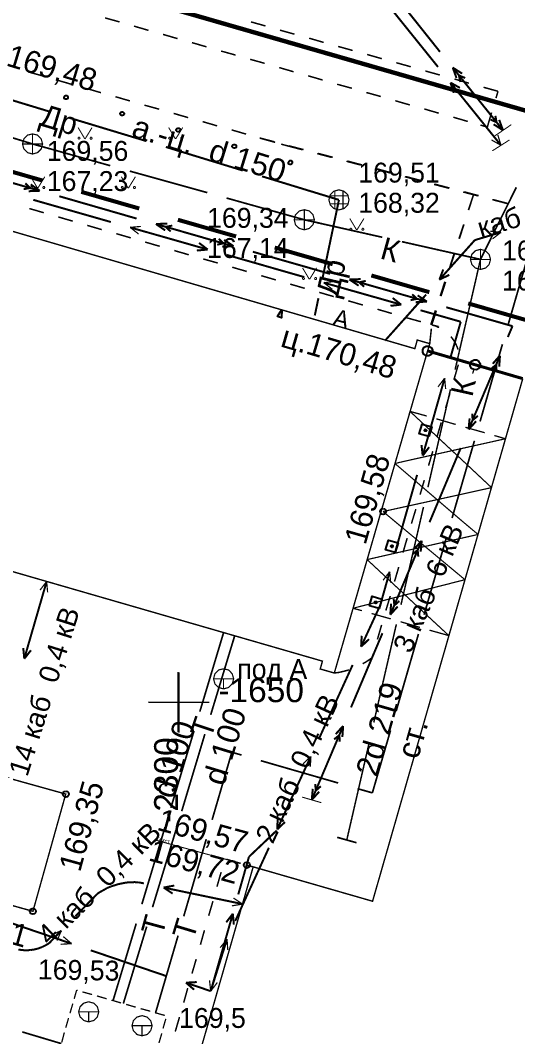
# Model space of a CAD drawing. Extents: x -2634 to -2115, y -2142 to -1393.
# Drawn here: x -2307.8 to -2283.1, y -1666.6 to -1616.1 of the extents above; entities that cross this region are included whole.
import ezdxf

# ---------------------------------------------------------------- set-up
doc = ezdxf.new("R2010")
doc.units = 0
doc.header["$MEASUREMENT"] = 0
for name, color, linetype in [('500_Геодез-Пункты_гео', 7, 'Continuous'), ('500_Дополн-Бордюры__п', 7, 'Continuous'), ('500_Линии_-Электрокаб', 7, 'Continuous'), ('500_Объект-Опоры', 7, 'Continuous'), ('500_Огражд-Ограждения', 7, 'Continuous'), ('500_Растит-Газоны__са', 7, 'Continuous'), ('500_Растит-Кустарник_', 7, 'Continuous'), ('500_Рельеф-Высотные_о', 7, 'Continuous'), ('500_Строен-Дополнения', 7, 'Continuous'), ('500_Строен-Здания', 7, 'Continuous'), ('500_Строен-Отмостка_з', 7, 'Continuous'), ('500_Трубоп-Канализаци', 7, 'Continuous'), ('500_Трубоп-Смотровые_', 7, 'Continuous'), ('500_Трубоп-Сооружения', 7, 'Continuous'), ('500_Трубоп-Теплосети', 7, 'Continuous'), ('ЗАЯВКИ-Условные_з', 7, 'Continuous'), ('Красные_ли-Красные_ли', 7, 'Continuous'), ('Красные_ли-Линии_регу', 7, 'Continuous')]:
    doc.layers.add(name, color=color, linetype=linetype)
doc.styles.add('TARIAL', font='Arial')

# ---------------------------------------------------------------- blocks, each defined once
blk = doc.blocks.new('block_25')
at = {"layer": '500_Растит-Газоны__са', "color": 0, "const_width": 0.05}
for points in [[(2.35, 3.02), (2.69, 2.45)], [(2.7, 2.45), (3.05, 3.02)], [(0, 0.57), (0.34, 0)], [(0.35, 0), (0.7, 0.57)]]:
    blk.add_lwpolyline(points, dxfattribs=at)
for points in [[(2.4, 2.54), (2.42, 2.53), (2.44, 2.51), (2.45, 2.49), (2.44, 2.46), (2.42, 2.45), (2.4, 2.44), (2.37, 2.45), (2.36, 2.46), (2.35, 2.49), (2.36, 2.51), (2.37, 2.53)], [(3, 2.54), (3.02, 2.53), (3.04, 2.51), (3.05, 2.49), (3.04, 2.46), (3.02, 2.44), (3, 2.44), (2.97, 2.44), (2.96, 2.46), (2.95, 2.49), (2.96, 2.51), (2.97, 2.53)], [(0.05, 0.09), (0.07, 0.08), (0.09, 0.06), (0.1, 0.04), (0.09, 0.01), (0.07, 0), (0.05, -0.01), (0.02, 0), (0.01, 0.01), (0, 0.04), (0.01, 0.06), (0.02, 0.08)], [(0.65, 0.09), (0.68, 0.08), (0.69, 0.06), (0.7, 0.04), (0.69, 0.01), (0.68, -0.01), (0.65, -0.01), (0.63, -0.01), (0.61, 0.01), (0.6, 0.04), (0.61, 0.06), (0.63, 0.08)]]:
    blk.add_lwpolyline(points, close=True, dxfattribs=at)

msp = doc.modelspace()

# ---------------------------------------------------------------- linework, layer by layer
at = {"layer": '500_Геодез-Пункты_гео', "color": 94, "const_width": 0.065}
for points in [[(-2299.95, -1648.51), (-2299.95, -1651.51)], [(-2301.45, -1650.01), (-2298.45, -1650.01)]]:
    msp.add_lwpolyline(points, dxfattribs=at)
at = {"layer": '500_Дополн-Бордюры__п', "color": 1, "const_width": 0.075}
for points in [[(-2303.63, -1615.97), (-2302.91, -1616.17)], [(-2302.19, -1616.38), (-2301.47, -1616.59)], [(-2295.66, -1616.37), (-2296.38, -1616.17)], [(-2300.75, -1616.79), (-2300.03, -1617)], [(-2294.22, -1616.78), (-2294.94, -1616.58)], [(-2299.31, -1617.2), (-2298.59, -1617.41)], [(-2292.77, -1617.19), (-2293.49, -1616.98)], [(-2291.33, -1617.59), (-2292.05, -1617.39)], [(-2297.86, -1617.62), (-2297.14, -1617.82)], [(-2289.88, -1618), (-2290.61, -1617.79)], [(-2296.42, -1618.03), (-2295.7, -1618.23)], [(-2294.98, -1618.44), (-2294.26, -1618.65)], [(-2288.44, -1618.4), (-2289.16, -1618.2)], [(-2307.43, -1618.66), (-2306.71, -1618.86)], [(-2293.54, -1618.85), (-2292.82, -1619.06)], [(-2287, -1618.81), (-2287.72, -1618.61)], [(-2305.99, -1619.07), (-2305.27, -1619.28)], [(-2292.1, -1619.27), (-2291.37, -1619.47)], [(-2285.55, -1619.22), (-2286.27, -1619.01)], [(-2284.11, -1619.62), (-2284.83, -1619.42)], [(-2304.55, -1619.48), (-2303.83, -1619.69)], [(-2303.11, -1619.89), (-2302.39, -1620.1)], [(-2290.65, -1619.68), (-2289.93, -1619.88)], [(-2284.21, -1619.96), (-2284.11, -1619.62)], [(-2284.11, -1619.62), (-2284.21, -1619.96)], [(-2301.67, -1620.31), (-2300.94, -1620.51)], [(-2289.21, -1620.09), (-2288.49, -1620.3)], [(-2300.22, -1620.72), (-2299.5, -1620.93)], [(-2287.77, -1620.5), (-2287.05, -1620.71)], [(-2286.33, -1620.91), (-2285.61, -1621.12)], [(-2284.64, -1621.4), (-2284.43, -1620.68)], [(-2298.78, -1621.13), (-2298.06, -1621.34)], [(-2284.64, -1621.4), (-2284.98, -1621.3)], [(-2284.88, -1621.33), (-2284.64, -1621.4)], [(-2297.34, -1621.54), (-2296.62, -1621.75)], [(-2295.95, -1621.94), (-2295.22, -1622.13)], [(-2295.9, -1621.96), (-2295.18, -1622.16)], [(-2294.54, -1622.34), (-2294.88, -1622.25)], [(-2294.54, -1622.34), (-2293.82, -1622.53)], [(-2294.5, -1622.33), (-2293.77, -1622.52)], [(-2293.09, -1622.72), (-2292.37, -1622.91)], [(-2293.04, -1622.71), (-2292.32, -1622.9)], [(-2291.64, -1623.1), (-2290.92, -1623.29)], [(-2291.59, -1623.09), (-2290.87, -1623.28)], [(-2290.19, -1623.48), (-2289.47, -1623.68)], [(-2290.14, -1623.47), (-2289.42, -1623.67)], [(-2288.74, -1623.87), (-2288.01, -1624.06)], [(-2288.69, -1623.86), (-2287.97, -1624.05)], [(-2287.29, -1624.25), (-2286.56, -1624.44)], [(-2287.24, -1624.24), (-2286.52, -1624.43)], [(-2285.84, -1624.63), (-2285.11, -1624.82)], [(-2285.79, -1624.62), (-2285.07, -1624.81)], [(-2285.58, -1625.53), (-2285.34, -1624.81)], [(-2285.57, -1625.53), (-2285.34, -1624.81)], [(-2285.32, -1624.75), (-2285.43, -1625.08)], [(-2285.32, -1624.75), (-2285.43, -1625.08)], [(-2284.39, -1625.01), (-2283.66, -1625.2)], [(-2284.34, -1625.01), (-2283.62, -1625.2)], [(-2306.67, -1625.66), (-2307.39, -1625.45)], [(-2305.23, -1626.08), (-2305.95, -1625.87)], [(-2303.79, -1626.5), (-2304.51, -1626.29)], [(-2286.05, -1626.95), (-2285.81, -1626.24)], [(-2286.03, -1626.96), (-2285.8, -1626.24)], [(-2302.35, -1626.91), (-2303.07, -1626.7)], [(-2300.91, -1627.33), (-2301.63, -1627.12)], [(-2299.47, -1627.75), (-2300.19, -1627.54)], [(-2298.03, -1628.16), (-2298.75, -1627.96)], [(-2286.51, -1628.38), (-2286.28, -1627.66)], [(-2286.49, -1628.38), (-2286.26, -1627.67)], [(-2296.59, -1628.58), (-2297.31, -1628.37)], [(-2295.15, -1629), (-2295.87, -1628.79)], [(-2293.71, -1629.42), (-2294.43, -1629.21)], [(-2286.98, -1629.8), (-2286.75, -1629.09)], [(-2286.94, -1629.81), (-2286.71, -1629.1)], [(-2292.27, -1629.83), (-2292.99, -1629.62)], [(-2290.82, -1630.25), (-2291.55, -1630.04)], [(-2289.38, -1630.67), (-2290.1, -1630.46)], [(-2287.45, -1631.23), (-2287.22, -1630.51)], [(-2287.4, -1631.24), (-2287.17, -1630.53)], [(-2287.94, -1631.08), (-2288.66, -1630.88)], [(-2287.5, -1632.17), (-2287.42, -1631.42)], [(-2287.39, -1631.24), (-2287.4, -1631.24)], [(-2287.4, -1631.24), (-2287.06, -1631.32)], [(-2287.19, -1631.3), (-2287.39, -1631.24)], [(-2287.04, -1631.37), (-2287.19, -1631.3)], [(-2286.4, -1631.88), (-2286.45, -1631.82)], [(-2286.28, -1632.05), (-2286.4, -1631.88)], [(-2286.19, -1632.22), (-2286.28, -1632.05)], [(-2286.11, -1632.41), (-2286.19, -1632.22)], [(-2286.09, -1632.47), (-2286.11, -1632.41)], [(-2286.29, -1633.93), (-2286.08, -1633.21)], [(-2286.71, -1635.37), (-2286.5, -1634.65)], [(-2287.14, -1636.81), (-2286.93, -1636.09)], [(-2287.56, -1638.24), (-2287.35, -1637.52)], [(-2287.98, -1639.68), (-2287.77, -1638.96)], [(-2288.41, -1641.12), (-2288.19, -1640.4)], [(-2288.83, -1642.56), (-2288.62, -1641.84)], [(-2289.25, -1644), (-2289.04, -1643.28)], [(-2289.68, -1645.44), (-2289.46, -1644.72)], [(-2290.1, -1646.88), (-2289.89, -1646.16)], [(-2290.36, -1647.78), (-2290.31, -1647.6)], [(-2290.83, -1648.09), (-2290.72, -1648.03)], [(-2290.72, -1648.03), (-2290.53, -1647.91)], [(-2290.53, -1647.91), (-2290.36, -1647.78)], [(-2292.24, -1648.55), (-2292.01, -1648.52)], [(-2292.01, -1648.52), (-2291.79, -1648.47)], [(-2291.79, -1648.47), (-2291.56, -1648.41)], [(-2291.56, -1648.41), (-2291.51, -1648.39)], [(-2297.61, -1657.81), (-2296.89, -1658.02)], [(-2296.27, -1658.19), (-2296.61, -1658.1)], [(-2298.07, -1659.18), (-2297.86, -1658.45)], [(-2298.48, -1660.62), (-2298.27, -1659.9)], [(-2298.89, -1662.06), (-2298.69, -1661.34)], [(-2299.31, -1663.5), (-2299.1, -1662.78)], [(-2299.72, -1664.94), (-2299.52, -1664.22)], [(-2300.14, -1666.38), (-2299.93, -1665.66)]]:
    msp.add_lwpolyline(points, dxfattribs=at)
at = {"layer": '500_Линии_-Электрокаб', "color": 12, "const_width": 0.1}
for points in [[(-2286.99, -1617.66), (-2289.48, -1614.53)], [(-2283.86, -1621.56), (-2286.36, -1618.44)], [(-2286.17, -1618.96), (-2286.36, -1618.44)], [(-2285.89, -1618.74), (-2286.36, -1618.44)], [(-2285.98, -1619.16), (-2286.05, -1618.83)], [(-2285.74, -1618.96), (-2286.05, -1618.83)], [(-2284.18, -1621.16), (-2284.24, -1620.84)], [(-2284.18, -1621.16), (-2284.48, -1621.03)], [(-2283.86, -1621.56), (-2284.33, -1621.26)], [(-2283.86, -1621.56), (-2284.05, -1621.04)], [(-2306.87, -1624.57), (-2310.71, -1623.46)], [(-2307.36, -1624.43), (-2307.67, -1624.49)], [(-2307.35, -1624.43), (-2307.59, -1624.2)], [(-2306.87, -1624.57), (-2307.32, -1624.25)], [(-2306.87, -1624.57), (-2307.42, -1624.59)], [(-2302.06, -1625.95), (-2305.9, -1624.84)], [(-2300.54, -1626.2), (-2301.1, -1626.22)], [(-2297.25, -1627.33), (-2301.1, -1626.22)], [(-2300.64, -1626.54), (-2301.1, -1626.22)], [(-2300.29, -1626.3), (-2300.62, -1626.36)], [(-2300.37, -1626.59), (-2300.62, -1626.36)], [(-2297.74, -1627.18), (-2297.98, -1626.96)], [(-2297.25, -1627.32), (-2297.71, -1627.01)], [(-2297.74, -1627.18), (-2298.06, -1627.25)], [(-2297.25, -1627.33), (-2297.81, -1627.35)], [(-2292.45, -1628.7), (-2296.29, -1627.6)], [(-2290.93, -1628.96), (-2291.49, -1628.98)], [(-2287.64, -1630.08), (-2291.49, -1628.98)], [(-2291.03, -1629.29), (-2291.49, -1628.98)], [(-2290.68, -1629.05), (-2291.01, -1629.12)], [(-2290.76, -1629.34), (-2291.01, -1629.12)], [(-2288.13, -1629.94), (-2288.45, -1630.01)], [(-2288.13, -1629.94), (-2288.37, -1629.72)], [(-2287.64, -1630.08), (-2288.2, -1630.11)], [(-2287.64, -1630.08), (-2288.1, -1629.77)], [(-2283.39, -1631.3), (-2286.68, -1630.36)], [(-2283.62, -1631.84), (-2283.39, -1631.3)], [(-2285.57, -1636.44), (-2284.01, -1632.76)], [(-2284.37, -1633.17), (-2284.01, -1632.76)], [(-2284.05, -1633.31), (-2284.01, -1632.76)], [(-2284.46, -1633.43), (-2284.2, -1633.22)], [(-2284.18, -1633.55), (-2284.2, -1633.22)], [(-2285.37, -1635.97), (-2285.39, -1635.65)], [(-2285.57, -1636.44), (-2285.52, -1635.89)], [(-2285.57, -1636.44), (-2285.2, -1636.03)], [(-2285.37, -1635.98), (-2285.11, -1635.76)], [(-2287.51, -1641.05), (-2285.96, -1637.36)], [(-2289.46, -1645.65), (-2287.9, -1641.97)], [(-2288.27, -1642.38), (-2287.9, -1641.97)], [(-2287.95, -1642.52), (-2287.9, -1641.97)], [(-2288.35, -1642.64), (-2288.1, -1642.43)], [(-2288.07, -1642.76), (-2288.1, -1642.43)], [(-2289.46, -1645.65), (-2289.42, -1645.1)], [(-2289.46, -1645.65), (-2289.09, -1645.24)], [(-2289.26, -1645.18), (-2289.29, -1644.86)], [(-2289.26, -1645.19), (-2289.01, -1644.97)], [(-2291.41, -1650.26), (-2289.85, -1646.57)], [(-2293.36, -1654.86), (-2291.8, -1651.18)], [(-2292.17, -1651.59), (-2291.8, -1651.18)], [(-2291.84, -1651.73), (-2291.8, -1651.18)], [(-2292.25, -1651.85), (-2291.99, -1651.64)], [(-2291.97, -1651.97), (-2291.99, -1651.64)], [(-2293.36, -1654.86), (-2293.31, -1654.31)], [(-2293.16, -1654.39), (-2293.19, -1654.07)], [(-2293.16, -1654.4), (-2292.91, -1654.18)], [(-2293.36, -1654.86), (-2292.99, -1654.45)]]:
    msp.add_lwpolyline(points, dxfattribs=at)
at = {"layer": '500_Линии_-Электрокаб', "color": 1}
for points, const_width in [([(-2287.09, -1618.41), (-2289.6, -1615.29)], 0.1), ([(-2283.96, -1622.31), (-2286.47, -1619.19)], 0.1), ([(-2286.31, -1619.7), (-2286.47, -1619.19)], 0.1), ([(-2286, -1619.45), (-2286.47, -1619.19)], 0.1), ([(-2283.96, -1622.31), (-2284.12, -1621.79)], 0.06), ([(-2283.96, -1622.31), (-2284.43, -1622.04)], 0.06), ([(-2307.19, -1625.02), (-2303.34, -1626.12)], 0.1), ([(-2302.38, -1626.39), (-2298.53, -1627.49)], 0.1), ([(-2302.38, -1626.39), (-2301.85, -1626.34)], 0.06), ([(-2302.38, -1626.39), (-2301.96, -1626.72)], 0.06), ([(-2285.26, -1627.02), (-2287.02, -1628.99)], 0.1), ([(-2285.26, -1627.02), (-2287.02, -1628.99)], 0.1), ([(-2285.26, -1627.02), (-2287.02, -1628.99)], 0.1), ([(-2283.96, -1626.63), (-2285.26, -1627.02)], 0.1), ([(-2283.96, -1626.63), (-2285.26, -1627.02)], 0.1), ([(-2283.96, -1626.63), (-2285.26, -1627.02)], 0.1), ([(-2283.96, -1626.63), (-2284.49, -1626.58)], 0.06), ([(-2283.96, -1626.63), (-2284.49, -1626.58)], 0.06), ([(-2283.96, -1626.63), (-2284.49, -1626.58)], 0.06), ([(-2283.96, -1626.63), (-2284.38, -1626.96)], 0.06), ([(-2283.96, -1626.63), (-2284.38, -1626.96)], 0.06), ([(-2283.96, -1626.63), (-2284.38, -1626.96)], 0.06), ([(-2299.07, -1627.54), (-2298.53, -1627.49)], 0.1), ([(-2298.96, -1627.16), (-2298.53, -1627.49)], 0.1), ([(-2297.57, -1627.76), (-2293.73, -1628.86)], 0.1), ([(-2286.83, -1628.48), (-2287.02, -1628.99)], 0.1), ([(-2286.83, -1628.48), (-2287.02, -1628.99)], 0.1), ([(-2286.83, -1628.48), (-2287.02, -1628.99)], 0.1), ([(-2286.53, -1628.75), (-2287.02, -1628.99)], 0.1), ([(-2286.53, -1628.75), (-2287.02, -1628.99)], 0.1), ([(-2286.53, -1628.75), (-2287.02, -1628.99)], 0.1), ([(-2292.76, -1629.14), (-2288.92, -1630.23)], 0.1), ([(-2292.76, -1629.14), (-2292.23, -1629.08)], 0.06), ([(-2292.76, -1629.14), (-2292.34, -1629.47)], 0.06), ([(-2287.68, -1629.73), (-2289.72, -1632.02)], 0.1), ([(-2289.34, -1629.9), (-2288.92, -1630.23)], 0.1), ([(-2287.68, -1629.73), (-2288.29, -1630.41)], 0.1), ([(-2287.68, -1629.73), (-2288.29, -1630.41)], 0.1), ([(-2288.29, -1630.41), (-2287.95, -1630.04)], 0.06), ([(-2288.29, -1630.41), (-2287.95, -1630.04)], 0.06), ([(-2289.45, -1630.29), (-2288.92, -1630.23)], 0.1), ([(-2287.96, -1630.51), (-2285.96, -1631.08)], 0.1), ([(-2285.96, -1631.08), (-2286.49, -1632.93)], 0.1), ([(-2289.72, -1632.02), (-2289.39, -1631.65)], 0.06), ([(-2286.76, -1633.89), (-2287.85, -1637.74)], 0.1), ([(-2286.76, -1633.89), (-2287.09, -1634.32)], 0.06), ([(-2286.76, -1633.89), (-2286.71, -1634.43)], 0.06), ([(-2287.91, -1637.21), (-2287.85, -1637.74)], 0.1), ([(-2287.53, -1637.32), (-2287.85, -1637.74)], 0.1), ([(-2288.13, -1638.7), (-2289.22, -1642.55)], 0.1), ([(-2289.49, -1643.51), (-2289.96, -1645.18)], 0.1), ([(-2289.49, -1643.51), (-2289.82, -1643.94)], 0.06), ([(-2289.49, -1643.51), (-2289.44, -1644.05)], 0.06), ([(-2306.53, -1644), (-2307.64, -1647.84)], 0.1), ([(-2306.53, -1644), (-2306.86, -1644.43)], 0.06), ([(-2306.53, -1644), (-2306.48, -1644.54)], 0.06), ([(-2289.96, -1645.18), (-2290.91, -1647.24)], 0.1), ([(-2290.88, -1646.7), (-2290.91, -1647.24)], 0.1), ([(-2290.52, -1646.87), (-2290.91, -1647.24)], 0.1), ([(-2307.69, -1647.31), (-2307.64, -1647.84)], 0.1), ([(-2307.31, -1647.42), (-2307.64, -1647.84)], 0.1), ([(-2291.33, -1648.15), (-2292.99, -1651.79)], 0.1), ([(-2293.41, -1652.7), (-2295.08, -1656.33)], 0.1), ([(-2293.41, -1652.7), (-2293.8, -1653.07)], 0.06), ([(-2293.41, -1652.7), (-2293.44, -1653.23)], 0.06), ([(-2295.05, -1655.79), (-2295.08, -1656.33)], 0.1), ([(-2296.48, -1657.69), (-2295.1, -1656.38)], 0.1), ([(-2296.48, -1657.69), (-2295.1, -1656.38)], 0.1), ([(-2294.69, -1655.96), (-2295.08, -1656.33)], 0.1), ([(-2295.1, -1656.38), (-2295.46, -1656.73)], 0.06), ([(-2295.1, -1656.38), (-2295.46, -1656.73)], 0.06), ([(-2295.49, -1657.24), (-2297.16, -1660.88)], 0.1), ([(-2297.01, -1659.56), (-2296.48, -1657.69)], 0.1), ([(-2297.01, -1659.56), (-2296.48, -1657.69)], 0.1), ([(-2303.71, -1659.35), (-2303.89, -1659.45)], 0.1), ([(-2303.54, -1659.25), (-2303.71, -1659.35)], 0.1), ([(-2303.35, -1659.17), (-2303.54, -1659.25)], 0.1), ([(-2303.16, -1659.11), (-2303.35, -1659.17)], 0.1), ([(-2302.97, -1659.05), (-2303.16, -1659.11)], 0.1), ([(-2302.77, -1659.01), (-2302.97, -1659.05)], 0.1), ([(-2302.57, -1658.97), (-2302.77, -1659.01)], 0.1), ([(-2302.37, -1658.96), (-2302.57, -1658.97)], 0.1), ([(-2302.17, -1658.95), (-2302.37, -1658.96)], 0.1), ([(-2301.97, -1658.96), (-2302.17, -1658.95)], 0.1), ([(-2301.7, -1659.01), (-2301.97, -1658.96)], 0.1), ([(-2300.19, -1659.12), (-2300.72, -1659.22)], 0.1), ([(-2296.8, -1660.04), (-2300.72, -1659.22)], 0.1), ([(-2300.27, -1659.52), (-2300.72, -1659.22)], 0.1), ([(-2304.01, -1659.53), (-2305.1, -1660.65)], 0.1), ([(-2303.89, -1659.45), (-2304.01, -1659.53)], 0.1), ([(-2296.8, -1660.04), (-2297.25, -1659.74)], 0.06), ([(-2296.8, -1660.04), (-2297.33, -1660.13)], 0.06), ([(-2305.29, -1662.01), (-2309.07, -1660.72)], 0.1), ([(-2298.38, -1664.37), (-2297.28, -1660.52)], 0.1), ([(-2298.38, -1664.37), (-2297.28, -1660.52)], 0.1), ([(-2297.61, -1660.95), (-2297.28, -1660.52)], 0.1), ([(-2297.61, -1660.95), (-2297.28, -1660.52)], 0.1), ([(-2297.23, -1661.06), (-2297.28, -1660.52)], 0.1), ([(-2297.23, -1661.06), (-2297.28, -1660.52)], 0.1), ([(-2305.8, -1661.36), (-2306.41, -1661.99)], 0.1), ([(-2305.8, -1661.36), (-2306.29, -1661.58)], 0.06), ([(-2305.8, -1661.36), (-2306.01, -1661.86)], 0.06), ([(-2305.29, -1662.01), (-2305.7, -1661.66)], 0.06), ([(-2297.57, -1661.79), (-2298.38, -1664.37)], 0.1), ([(-2297.57, -1661.79), (-2297.91, -1662.21)], 0.06), ([(-2297.57, -1661.79), (-2297.53, -1662.33)], 0.06), ([(-2307.75, -1662.33), (-2307.93, -1662.3)], 0.1), ([(-2307.55, -1662.34), (-2307.75, -1662.33)], 0.1), ([(-2307.35, -1662.33), (-2307.55, -1662.34)], 0.1), ([(-2307.15, -1662.3), (-2307.35, -1662.33)], 0.1), ([(-2306.95, -1662.25), (-2307.15, -1662.3)], 0.1), ([(-2306.76, -1662.18), (-2306.95, -1662.25)], 0.1), ([(-2306.58, -1662.09), (-2306.76, -1662.18)], 0.1), ([(-2306.41, -1661.99), (-2306.58, -1662.09)], 0.1), ([(-2305.29, -1662.01), (-2305.83, -1662.04)], 0.06), ([(-2300.56, -1663.63), (-2304.34, -1662.34)], 0.1), ([(-2299.07, -1663.92), (-2299.61, -1663.95)], 0.1), ([(-2298.38, -1664.37), (-2299.61, -1663.95)], 0.1), ([(-2299.2, -1664.3), (-2299.61, -1663.95)], 0.1), ([(-2298.38, -1664.37), (-2298.44, -1663.83)], 0.06), ([(-2298.38, -1664.37), (-2298.44, -1663.83)], 0.06), ([(-2298.38, -1664.37), (-2298.05, -1663.94)], 0.06), ([(-2298.38, -1664.37), (-2298.05, -1663.94)], 0.06)]:
    msp.add_lwpolyline(points, dxfattribs=dict(at, const_width=const_width))
at = {"layer": '500_Линии_-Электрокаб', "color": 0, "const_width": 0.05}
for points in [[(-2284.27, -1621.84), (-2283.45, -1621.28)], [(-2283.54, -1622.04), (-2284.39, -1622.58)], [(-2293.84, -1654.72), (-2292.88, -1655)]]:
    msp.add_lwpolyline(points, dxfattribs=at)
at = {"layer": '500_Объект-Опоры', "color": 0}
for points in [[(-2287.54, -1636.79), (-2288.02, -1636.65), (-2287.88, -1636.17), (-2287.4, -1636.31)], [(-2287.54, -1636.79), (-2288.02, -1636.65), (-2287.88, -1636.17), (-2287.4, -1636.31)], [(-2287.76, -1636.47), (-2287.74, -1636.45), (-2287.72, -1636.43), (-2287.7, -1636.44), (-2287.67, -1636.45), (-2287.66, -1636.47), (-2287.66, -1636.5), (-2287.68, -1636.52), (-2287.7, -1636.53), (-2287.72, -1636.53), (-2287.75, -1636.52), (-2287.76, -1636.5)], [(-2287.76, -1636.47), (-2287.74, -1636.45), (-2287.72, -1636.43), (-2287.7, -1636.44), (-2287.67, -1636.45), (-2287.66, -1636.47), (-2287.66, -1636.5), (-2287.68, -1636.52), (-2287.7, -1636.53), (-2287.72, -1636.53), (-2287.75, -1636.52), (-2287.76, -1636.5)], [(-2289.21, -1642.56), (-2289.69, -1642.42), (-2289.55, -1641.94), (-2289.07, -1642.08)], [(-2289.21, -1642.56), (-2289.69, -1642.42), (-2289.55, -1641.94), (-2289.07, -1642.08)], [(-2289.43, -1642.23), (-2289.42, -1642.21), (-2289.39, -1642.2), (-2289.37, -1642.2), (-2289.34, -1642.21), (-2289.33, -1642.24), (-2289.33, -1642.26), (-2289.35, -1642.28), (-2289.37, -1642.3), (-2289.39, -1642.3), (-2289.42, -1642.28), (-2289.43, -1642.26)], [(-2289.43, -1642.23), (-2289.42, -1642.21), (-2289.39, -1642.2), (-2289.37, -1642.2), (-2289.34, -1642.21), (-2289.33, -1642.24), (-2289.33, -1642.26), (-2289.35, -1642.28), (-2289.37, -1642.3), (-2289.39, -1642.3), (-2289.42, -1642.28), (-2289.43, -1642.26)], [(-2290.01, -1645.35), (-2290.49, -1645.21), (-2290.36, -1644.73), (-2289.88, -1644.87)], [(-2290.01, -1645.35), (-2290.49, -1645.21), (-2290.36, -1644.73), (-2289.88, -1644.87)], [(-2290.23, -1645.02), (-2290.22, -1645), (-2290.2, -1644.99), (-2290.17, -1644.99), (-2290.15, -1645), (-2290.14, -1645.02), (-2290.14, -1645.05), (-2290.15, -1645.07), (-2290.17, -1645.09), (-2290.2, -1645.08), (-2290.22, -1645.07), (-2290.23, -1645.05)], [(-2290.23, -1645.02), (-2290.22, -1645), (-2290.2, -1644.99), (-2290.17, -1644.99), (-2290.15, -1645), (-2290.14, -1645.02), (-2290.14, -1645.05), (-2290.15, -1645.07), (-2290.17, -1645.09), (-2290.2, -1645.08), (-2290.22, -1645.07), (-2290.23, -1645.05)]]:
    msp.add_lwpolyline(points, close=True, dxfattribs=at)
at = {"layer": '500_Огражд-Ограждения', "color": 0}
for points in [[(-2287.68, -1632.77), (-2287.79, -1632.71), (-2287.85, -1632.59), (-2287.85, -1632.46), (-2287.78, -1632.35), (-2287.67, -1632.29), (-2287.54, -1632.29), (-2287.43, -1632.36), (-2287.37, -1632.48), (-2287.37, -1632.6), (-2287.44, -1632.72), (-2287.55, -1632.78)], [(-2287.68, -1632.77), (-2287.79, -1632.71), (-2287.85, -1632.59), (-2287.85, -1632.46), (-2287.78, -1632.35), (-2287.67, -1632.29), (-2287.54, -1632.29), (-2287.43, -1632.36), (-2287.37, -1632.48), (-2287.37, -1632.6), (-2287.44, -1632.72), (-2287.55, -1632.78)], [(-2285.31, -1633.46), (-2285.42, -1633.4), (-2285.49, -1633.28), (-2285.48, -1633.15), (-2285.42, -1633.04), (-2285.3, -1632.98), (-2285.17, -1632.98), (-2285.06, -1633.05), (-2285, -1633.16), (-2285, -1633.29), (-2285.07, -1633.4), (-2285.18, -1633.47)], [(-2285.31, -1633.46), (-2285.42, -1633.4), (-2285.49, -1633.28), (-2285.48, -1633.15), (-2285.42, -1633.04), (-2285.3, -1632.98), (-2285.17, -1632.98), (-2285.06, -1633.05), (-2285, -1633.16), (-2285, -1633.29), (-2285.07, -1633.4), (-2285.18, -1633.47)]]:
    msp.add_lwpolyline(points, close=True, dxfattribs=at)
for points, const_width in [([(-2282.88, -1633.91), (-2287.61, -1632.53)], 0.15), ([(-2282.88, -1633.91), (-2287.61, -1632.53)], 0.15), ([(-2287.73, -1632.97), (-2287.68, -1632.77)], 0.065), ([(-2287.73, -1632.97), (-2287.68, -1632.77)], 0.065), ([(-2285.37, -1633.66), (-2285.31, -1633.46)], 0.065), ([(-2285.37, -1633.66), (-2285.31, -1633.46)], 0.065)]:
    msp.add_lwpolyline(points, dxfattribs=dict(at, const_width=const_width))
at = {"layer": '500_Растит-Кустарник_', "color": 0}
for points in [[(-2305.59, -1620.02), (-2305.64, -1619.99), (-2305.66, -1619.95), (-2305.66, -1619.9), (-2305.63, -1619.85), (-2305.59, -1619.83), (-2305.54, -1619.83), (-2305.49, -1619.86), (-2305.47, -1619.9), (-2305.47, -1619.95), (-2305.49, -1620), (-2305.54, -1620.02)], [(-2302.81, -1620.83), (-2302.85, -1620.8), (-2302.88, -1620.76), (-2302.87, -1620.71), (-2302.85, -1620.66), (-2302.8, -1620.64), (-2302.75, -1620.64), (-2302.71, -1620.67), (-2302.68, -1620.71), (-2302.68, -1620.76), (-2302.71, -1620.81), (-2302.76, -1620.83)], [(-2300.02, -1621.64), (-2300.07, -1621.61), (-2300.09, -1621.57), (-2300.09, -1621.52), (-2300.06, -1621.47), (-2300.02, -1621.45), (-2299.97, -1621.45), (-2299.92, -1621.48), (-2299.9, -1621.52), (-2299.9, -1621.57), (-2299.93, -1621.62), (-2299.97, -1621.64)], [(-2297.24, -1622.45), (-2297.28, -1622.42), (-2297.31, -1622.38), (-2297.31, -1622.33), (-2297.28, -1622.28), (-2297.23, -1622.26), (-2297.18, -1622.26), (-2297.14, -1622.29), (-2297.11, -1622.33), (-2297.11, -1622.38), (-2297.14, -1622.43), (-2297.19, -1622.45)], [(-2294.45, -1623.26), (-2294.5, -1623.24), (-2294.52, -1623.19), (-2294.52, -1623.14), (-2294.49, -1623.09), (-2294.45, -1623.07), (-2294.4, -1623.07), (-2294.35, -1623.1), (-2294.33, -1623.14), (-2294.33, -1623.19), (-2294.36, -1623.24), (-2294.4, -1623.26)]]:
    msp.add_lwpolyline(points, close=True, dxfattribs=at)
at = {"layer": '500_Рельеф-Высотные_о', "color": 0}
for points in [[(-2294.85, -1630.47), (-2294.86, -1630.88), (-2295.06, -1630.82)], [(-2289.82, -1640.37), (-2289.75, -1640.39), (-2289.69, -1640.44), (-2289.67, -1640.52), (-2289.69, -1640.59), (-2289.75, -1640.65), (-2289.82, -1640.67), (-2289.9, -1640.65), (-2289.95, -1640.59), (-2289.97, -1640.52), (-2289.95, -1640.44), (-2289.9, -1640.39)], [(-2305.58, -1654.42), (-2305.5, -1654.44), (-2305.45, -1654.49), (-2305.43, -1654.57), (-2305.45, -1654.64), (-2305.5, -1654.7), (-2305.58, -1654.72), (-2305.65, -1654.7), (-2305.71, -1654.64), (-2305.73, -1654.57), (-2305.71, -1654.49), (-2305.65, -1654.44)], [(-2296.59, -1657.95), (-2296.52, -1657.97), (-2296.46, -1658.02), (-2296.44, -1658.1), (-2296.46, -1658.17), (-2296.52, -1658.23), (-2296.59, -1658.25), (-2296.67, -1658.23), (-2296.72, -1658.17), (-2296.74, -1658.1), (-2296.72, -1658.02), (-2296.67, -1657.97)], [(-2307.21, -1660.25), (-2307.13, -1660.27), (-2307.08, -1660.33), (-2307.06, -1660.4), (-2307.08, -1660.48), (-2307.13, -1660.53), (-2307.21, -1660.55), (-2307.28, -1660.53), (-2307.34, -1660.48), (-2307.36, -1660.4), (-2307.34, -1660.33), (-2307.28, -1660.27)]]:
    msp.add_lwpolyline(points, close=True, dxfattribs=at)
at = {"layer": '500_Рельеф-Высотные_о', "color": 0, "const_width": 0.05}
msp.add_lwpolyline([(-2301.12, -1656.86), (-2297.07, -1657.97)], dxfattribs=at)
at = {"layer": '500_Строен-Дополнения', "color": 0}
for points, const_width in [([(-2288.52, -1635.68), (-2288.48, -1635.54)], 0.065), ([(-2288.48, -1635.54), (-2287.65, -1635.77)], 0.065), ([(-2286.94, -1636.98), (-2288.48, -1635.54)], 0.06), ([(-2287.17, -1635.91), (-2286.21, -1636.19)], 0.065), ([(-2288.93, -1637.12), (-2288.66, -1636.16)], 0.065), ([(-2285.73, -1636.33), (-2284.77, -1636.6)], 0.065), ([(-2283.74, -1636.9), (-2288.62, -1637.99)], 0.06), ([(-2284.43, -1639.33), (-2286.94, -1636.98)], 0.06), ([(-2284.29, -1636.74), (-2283.74, -1636.9)], 0.065), ([(-2283.74, -1636.9), (-2283.85, -1637.31)], 0.065), ([(-2289.35, -1638.56), (-2289.07, -1637.6)], 0.065), ([(-2288.62, -1637.99), (-2289.23, -1638.13)], 0.06), ([(-2289.23, -1638.13), (-2285.91, -1640.98)], 0.06), ([(-2283.99, -1637.79), (-2284.27, -1638.75)], 0.065), ([(-2289.77, -1640), (-2289.49, -1639.04)], 0.065), ([(-2289.82, -1640.52), (-2285.96, -1639.67)], 0.06), ([(-2285.96, -1639.67), (-2284.43, -1639.33)], 0.06), ([(-2284.41, -1639.23), (-2284.68, -1640.19)], 0.065), ([(-2290.18, -1641.44), (-2289.91, -1640.48)], 0.065), ([(-2289.03, -1641.18), (-2289.82, -1640.52)], 0.06), ([(-2284.82, -1640.67), (-2285.1, -1641.63)], 0.065), ([(-2285.75, -1643.91), (-2289.03, -1641.18)], 0.06), ([(-2285.91, -1640.98), (-2285.1, -1641.66)], 0.06), ([(-2285.1, -1641.66), (-2288.95, -1642.53)], 0.06), ([(-2290.6, -1642.88), (-2290.32, -1641.92)], 0.065), ([(-2285.23, -1642.11), (-2285.51, -1643.07)], 0.065), ([(-2288.95, -1642.53), (-2290.61, -1642.91)], 0.06), ([(-2290.61, -1642.91), (-2288.2, -1645.16)], 0.06), ([(-2291.02, -1644.32), (-2290.74, -1643.36)], 0.065), ([(-2285.65, -1643.55), (-2285.92, -1644.52)], 0.065), ([(-2291.31, -1645.33), (-2286.46, -1644.09)], 0.06), ([(-2286.46, -1644.09), (-2285.75, -1643.91)], 0.06), ([(-2291.31, -1645.33), (-2291.16, -1644.8)], 0.065), ([(-2288.2, -1645.16), (-2286.55, -1646.69)], 0.06), ([(-2286.06, -1645), (-2286.34, -1645.96)], 0.065), ([(-2290.87, -1645.45), (-2291.31, -1645.33)], 0.065), ([(-2289.43, -1645.86), (-2290.39, -1645.59)], 0.065), ([(-2287.99, -1646.28), (-2288.95, -1646)], 0.065), ([(-2286.55, -1646.69), (-2287.51, -1646.42)], 0.065), ([(-2286.55, -1646.69), (-2286.44, -1646.33)], 0.065), ([(-2286.48, -1646.44), (-2286.55, -1646.69)], 0.065)]:
    msp.add_lwpolyline(points, dxfattribs=dict(at, const_width=const_width))
at = {"layer": '500_Строен-Здания', "color": 0, "const_width": 0.07}
for points in [[(-2315.95, -1641.27), (-2292.83, -1647.96), (-2292.94, -1648.35), (-2292.24, -1648.55), (-2287.5, -1632.17), (-2288.12, -1631.99), (-2288.24, -1632.42), (-2400.55, -1599.62), (-2405.15, -1615.46), (-2357.68, -1629.2), (-2339.84, -1634.36), (-2334.13, -1636.01), (-2327.34, -1637.98), (-2324.34, -1638.81), (-2324.04, -1638.89), (-2323.69, -1638.99), (-2322.01, -1639.48), (-2321.76, -1639.56), (-2321.45, -1639.65)], [(-2305.58, -1654.57), (-2315.69, -1651.75), (-2317.32, -1657.58), (-2307.21, -1660.4)]]:
    msp.add_lwpolyline(points, close=True, dxfattribs=at)
msp.add_lwpolyline([(-2277.89, -1662.97), (-2283.25, -1681.63), (-2286.32, -1692.31), (-2284.69, -1692.77), (-2285.79, -1696.59), (-2292.78, -1694.58), (-2293.6, -1697.45), (-2306.48, -1693.76), (-2296.27, -1658.19), (-2290.34, -1659.9), (-2282.88, -1633.91)], dxfattribs=at)
at = {"layer": '500_Трубоп-Канализаци', "color": 32}
for points, const_width in [([(-2306.35, -1620.64), (-2310, -1619.53)], 0.1), ([(-2301.57, -1622.1), (-2305.4, -1620.94)], 0.1), ([(-2296.79, -1623.56), (-2300.61, -1622.39)], 0.1), ([(-2292.01, -1625.02), (-2295.83, -1623.85)], 0.1), ([(-2292.01, -1625.02), (-2292.83, -1628.94)], 0.1), ([(-2284.98, -1627.98), (-2285.15, -1628.71)], 0.075), ([(-2293.03, -1629.91), (-2293.21, -1630.77)], 0.1), ([(-2293.21, -1630.77), (-2293.14, -1630.43)], 0.1)]:
    msp.add_lwpolyline(points, dxfattribs=dict(at, const_width=const_width))
at = {"layer": '500_Трубоп-Канализаци', "color": 34}
for points, const_width in [([(-2307.23, -1622.24), (-2311.05, -1621.06)], 0.085), ([(-2307.23, -1622.24), (-2306.51, -1622.44)], 0.085), ([(-2303.37, -1623.32), (-2307.22, -1622.24)], 0.085), ([(-2298.55, -1624.66), (-2302.4, -1623.59)], 0.085), ([(-2284.98, -1627.98), (-2283.2, -1624.4)], 0.085), ([(-2293.73, -1626.01), (-2297.59, -1624.93)], 0.085), ([(-2289.86, -1626.88), (-2293.73, -1626.01)], 0.085), ([(-2293.73, -1626.01), (-2293, -1626.17)], 0.085), ([(-2284.98, -1627.98), (-2288.88, -1627.1)], 0.085), ([(-2286.24, -1633.46), (-2285.12, -1628.59)], 0.075), ([(-2287.59, -1639.31), (-2286.47, -1634.44)], 0.075), ([(-2288.93, -1645.16), (-2287.81, -1640.29)], 0.075), ([(-2290.28, -1651.01), (-2289.16, -1646.13)], 0.075), ([(-2291.62, -1656.85), (-2290.5, -1651.98)], 0.075)]:
    msp.add_lwpolyline(points, dxfattribs=dict(at, const_width=const_width))
at = {"layer": '500_Трубоп-Канализаци', "color": 0, "const_width": 0.085}
msp.add_lwpolyline([(-2292.1, -1656.72), (-2291.14, -1656.99)], dxfattribs=at)
at = {"layer": '500_Трубоп-Смотровые_', "color": 0, "const_width": 0.06}
for points in [[(-2307.23, -1621.74), (-2306.98, -1621.8), (-2306.8, -1621.99), (-2306.73, -1622.24), (-2306.8, -1622.49), (-2306.98, -1622.67), (-2307.23, -1622.74), (-2307.48, -1622.67), (-2307.66, -1622.49), (-2307.73, -1622.24), (-2307.66, -1621.99), (-2307.48, -1621.8)], [(-2292.01, -1624.52), (-2291.76, -1624.59), (-2291.57, -1624.77), (-2291.51, -1625.02), (-2291.57, -1625.27), (-2291.76, -1625.45), (-2292.01, -1625.52), (-2292.26, -1625.45), (-2292.44, -1625.27), (-2292.51, -1625.02), (-2292.44, -1624.77), (-2292.26, -1624.59)], [(-2293.73, -1625.51), (-2293.48, -1625.57), (-2293.3, -1625.76), (-2293.23, -1626.01), (-2293.3, -1626.26), (-2293.48, -1626.44), (-2293.73, -1626.51), (-2293.98, -1626.44), (-2294.17, -1626.26), (-2294.23, -1626.01), (-2294.17, -1625.76), (-2293.98, -1625.57)], [(-2284.98, -1627.48), (-2284.73, -1627.55), (-2284.55, -1627.73), (-2284.48, -1627.98), (-2284.55, -1628.23), (-2284.73, -1628.41), (-2284.98, -1628.48), (-2285.23, -1628.41), (-2285.41, -1628.23), (-2285.48, -1627.98), (-2285.41, -1627.73), (-2285.23, -1627.55)], [(-2297.74, -1648.34), (-2297.49, -1648.4), (-2297.31, -1648.59), (-2297.24, -1648.84), (-2297.31, -1649.09), (-2297.49, -1649.27), (-2297.74, -1649.34), (-2297.99, -1649.27), (-2298.17, -1649.09), (-2298.24, -1648.84), (-2298.17, -1648.59), (-2297.99, -1648.4)], [(-2304.44, -1664.9), (-2304.19, -1664.97), (-2304.01, -1665.15), (-2303.94, -1665.4), (-2304.01, -1665.65), (-2304.19, -1665.83), (-2304.44, -1665.9), (-2304.69, -1665.83), (-2304.87, -1665.65), (-2304.94, -1665.4), (-2304.87, -1665.15), (-2304.69, -1664.97)], [(-2301.79, -1665.59), (-2301.54, -1665.66), (-2301.36, -1665.84), (-2301.29, -1666.09), (-2301.36, -1666.34), (-2301.54, -1666.53), (-2301.79, -1666.59), (-2302.04, -1666.53), (-2302.22, -1666.34), (-2302.29, -1666.09), (-2302.22, -1665.84), (-2302.04, -1665.66)]]:
    msp.add_lwpolyline(points, close=True, dxfattribs=at)
at = {"layer": '500_Трубоп-Смотровые_', "color": 0, "const_width": 0.055}
for points in [[(-2307.23, -1622.74), (-2307.23, -1621.74)], [(-2307.73, -1622.24), (-2306.73, -1622.24)], [(-2292.46, -1624.82), (-2291.56, -1624.82)], [(-2292.21, -1625.47), (-2292.21, -1624.57)], [(-2291.81, -1625.47), (-2291.81, -1624.57)], [(-2293.73, -1626.51), (-2293.73, -1625.51)], [(-2292.46, -1625.22), (-2291.56, -1625.22)], [(-2294.23, -1626.01), (-2293.23, -1626.01)], [(-2284.98, -1628.48), (-2284.98, -1627.48)], [(-2285.48, -1627.98), (-2284.48, -1627.98)], [(-2298.24, -1648.84), (-2297.24, -1648.84)], [(-2297.74, -1649.34), (-2297.74, -1648.84)], [(-2304.94, -1665.4), (-2303.94, -1665.4)], [(-2304.44, -1665.9), (-2304.44, -1665.4)], [(-2302.29, -1666.09), (-2301.29, -1666.09)], [(-2301.79, -1666.59), (-2301.79, -1666.09)]]:
    msp.add_lwpolyline(points, dxfattribs=at)
at = {"layer": '500_Трубоп-Смотровые_', "color": 0}
msp.add_lwpolyline([(-2292.31, -1624.97), (-2292.31, -1624.97)], dxfattribs=at)
at = {"layer": '500_Трубоп-Сооружения', "color": 0, "const_width": 0.065}
for points in [[(-2305.04, -1664.32), (-2305.16, -1664.75)], [(-2304.99, -1664.34), (-2305.04, -1664.32)], [(-2304.27, -1664.54), (-2304.75, -1664.41)], [(-2303.55, -1664.75), (-2304.03, -1664.61)], [(-2303.23, -1664.84), (-2303.31, -1664.82)], [(-2302.83, -1664.96), (-2303.23, -1664.84)], [(-2305.23, -1664.99), (-2305.37, -1665.47)], [(-2302.1, -1665.17), (-2302.58, -1665.03)], [(-2301.38, -1665.37), (-2301.86, -1665.24)], [(-2301.12, -1665.45), (-2301.14, -1665.44)], [(-2300.66, -1665.58), (-2301.12, -1665.45)], [(-2305.44, -1665.71), (-2305.58, -1666.19)], [(-2300.75, -1666.23), (-2300.61, -1665.75)], [(-2305.65, -1666.43), (-2305.78, -1666.92)], [(-2300.95, -1666.95), (-2300.81, -1666.47)]]:
    msp.add_lwpolyline(points, dxfattribs=at)
at = {"layer": '500_Трубоп-Теплосети', "color": 174, "const_width": 0.085}
for points in [[(-2283.61, -1631.24), (-2282.5, -1627.4)], [(-2285, -1636.04), (-2283.89, -1632.2)], [(-2286.39, -1640.84), (-2285.28, -1637)], [(-2287.78, -1645.65), (-2286.67, -1641.81)], [(-2298.92, -1650.47), (-2297.77, -1646.64)], [(-2297.74, -1646.54), (-2297.81, -1646.78)], [(-2297.19, -1646.7), (-2297.26, -1646.94)], [(-2289.17, -1650.45), (-2288.06, -1646.61)], [(-2298.38, -1650.63), (-2297.22, -1646.8)], [(-2300.36, -1655.26), (-2299.21, -1651.43)], [(-2299.82, -1655.42), (-2298.67, -1651.59)], [(-2290.35, -1654.51), (-2289.45, -1651.41)], [(-2298.31, -1655.85), (-2297.33, -1652.49)], [(-2297.33, -1652.49), (-2296.85, -1652.63)], [(-2295.89, -1652.91), (-2292.05, -1654.02)], [(-2291.09, -1654.3), (-2290.35, -1654.51)], [(-2301.8, -1660.05), (-2300.65, -1656.22)], [(-2301.27, -1660.2), (-2300.11, -1656.37)], [(-2299.72, -1660.65), (-2298.6, -1656.81)], [(-2303.23, -1664.84), (-2302.08, -1661.01)], [(-2302.72, -1664.99), (-2301.56, -1661.16)], [(-2301.12, -1665.45), (-2300, -1661.61)], [(-2307.74, -1666.4), (-2305.8, -1666.98)]]:
    msp.add_lwpolyline(points, dxfattribs=at)
at = {"layer": 'ЗАЯВКИ-Условные_з', "color": 98, "const_width": 0.065}
for points in [[(-2300, -1651.5), (-2300, -1648.5)], [(-2300, -1651.5), (-2300, -1648.5)], [(-2298.5, -1650), (-2301.5, -1650)], [(-2301.5, -1650), (-2298.5, -1650)]]:
    msp.add_lwpolyline(points, dxfattribs=at)
at = {"layer": 'Красные_ли-Красные_ли', "color": 12, "const_width": 0.22}
msp.add_lwpolyline([(-2284.3, -1701.86), (-2245.52, -1663.72), (-2237.3, -1633.7), (-2402.37, -1586.05), (-2505.18, -1957.78), (-2366.43, -1997.8)], close=True, dxfattribs=at)
at = {"layer": 'Красные_ли-Линии_регу', "color": 0, "const_width": 0.2}
for points in [[(-2309.61, -1623.23), (-2306.73, -1624.06)], [(-2304.81, -1624.62), (-2301.93, -1625.45)], [(-2300.01, -1626.01), (-2297.12, -1626.84)], [(-2295.2, -1627.39), (-2292.32, -1628.22)], [(-2290.4, -1628.78), (-2287.52, -1629.61)], [(-2285.59, -1630.17), (-2282.71, -1631)]]:
    msp.add_lwpolyline(points, dxfattribs=at)

# ---------------------------------------------------------------- block references
at = {"layer": '500_Растит-Газоны__са'}
for p in [(-2307.32, -1624.44), (-2302.82, -1624.44), (-2293.82, -1628.97)]:
    msp.add_blockref('block_25', p, dxfattribs=at)

# ---------------------------------------------------------------- texts
at = {"layer": '500_Линии_-Электрокаб', "color": 0, "style": 'TARIAL'}
for s, rotation, p in [('3 каб  6 кВ', 74.5, (-2308.97, -1616.92)), (' каб  0,4 кВ', 16.49, (-2285.33, -1627.03)), ('3 каб  6 кВ', 66.8, (-2288.45, -1647.63)), ('14 каб  0,4 кВ', 72.47, (-2307.49, -1653.75)), ('2 каб  0,4 кВ', 65.11, (-2295.3, -1657.1)), ('4 каб  0,4 кВ', 44.63, (-2306.4, -1662.14))]:
    msp.add_text(s, height=0.99, rotation=rotation, dxfattribs=at).set_placement(p)
at = {"layer": '500_Рельеф-Высотные_о', "color": 214}
for s, rotation, p in [('169,48', 343.14, (-2308.59, -1618.33)), ('170,48', 343.44, (-2293.71, -1632.65)), ('169,58', 74.15, (-2290.69, -1642.22)), ('169,35', 74.53, (-2304.87, -1658.49)), ('169,57', 344.7, (-2301.1, -1656.34)), ('169,72', 344.7, (-2301.52, -1657.86)), ('169,71', 344.22, (-2312.01, -1660.98))]:
    msp.add_text(s, height=1.11, rotation=rotation, dxfattribs=at).set_placement(p)
at = {"layer": '500_Рельеф-Высотные_о', "color": 214, "style": 'TARIAL'}
msp.add_text('ц.', height=1.11, rotation=343.86, dxfattribs=at).set_placement((-2294.97, -1632.3))
at = {"layer": '500_Рельеф-Высотные_о', "color": 0, "style": 'TARIAL'}
msp.add_text('Текст', height=0.2, rotation=344.7, dxfattribs=at).set_placement((-2301.12, -1656.86))
at = {"layer": '500_Строен-Отмостка_з', "color": 0}
msp.add_text('А', height=0.86, rotation=345.14, dxfattribs=at).set_placement((-2292.37, -1631.25))
at = {"layer": '500_Трубоп-Канализаци', "color": 14}
for s, rotation, p in [('Др', 343.16, (-2306.94, -1621.3)), ('К', 344.51, (-2290.02, -1627.92)), ('Др', 76.7, (-2292.07, -1629.91)), ('К', 77.38, (-2285.39, -1634.86))]:
    msp.add_text(s, height=1.11, rotation=rotation, dxfattribs=at).set_placement(p)
at = {"layer": '500_Трубоп-Канализаци', "color": 14, "style": 'TARIAL'}
msp.add_text('а.-ц.  d 150', height=1.11, rotation=342.89, dxfattribs=at).set_placement((-2302.37, -1621.85))
at = {"layer": '500_Трубоп-Смотровые_', "color": 5}
for s, p in [('169,56', (-2306.52, -1623.08)), ('169,51', (-2291.05, -1624.16)), ('167,23', (-2306.52, -1624.58)), ('168,32', (-2291.05, -1625.66)), ('169,34', (-2298.56, -1626.41)), ('167,14', (-2298.56, -1627.91)), ('169,23', (-2283.91, -1628.03)), ('167,01', (-2283.91, -1629.53)), ('под А', (-2297.06, -1648.85)), ('169,5', (-2299.95, -1666.2))]:
    msp.add_text(s, height=0.99, dxfattribs=at).set_placement(p)
msp.add_text('169,53', height=0.99, rotation=358.94, dxfattribs=at).set_placement((-2306.97, -1663.78))
at = {"layer": '500_Трубоп-Теплосети', "color": 174, "style": 'TARIAL'}
for s, rotation, p in [('2d 219', 73.86, (-2290.13, -1653.77)), ('d 100', 73.07, (-2297.72, -1654.21)), ('d 100', 73.12, (-2300.24, -1654.85)), ('ст.', 73.98, (-2288.09, -1652.89))]:
    msp.add_text(s, height=1.11, rotation=rotation, dxfattribs=at).set_placement(p)
at = {"layer": '500_Трубоп-Теплосети', "color": 174}
for rotation, p in [(71.57, (-2298.37, -1651.85)), (74.74, (-2300.78, -1661.66)), (73.19, (-2299.24, -1661.87))]:
    msp.add_text('Т', height=1.11, rotation=rotation, dxfattribs=at).set_placement(p)
at = {"layer": 'ЗАЯВКИ-Условные_з', "color": 0, "style": 'TARIAL'}
msp.add_text('-1650', height=1.19, dxfattribs=at).set_placement((-2298, -1650))
msp.add_text('-2300', height=1.19, rotation=90, dxfattribs=at).set_placement((-2300, -1656))

doc.saveas('drawing.dxf')
